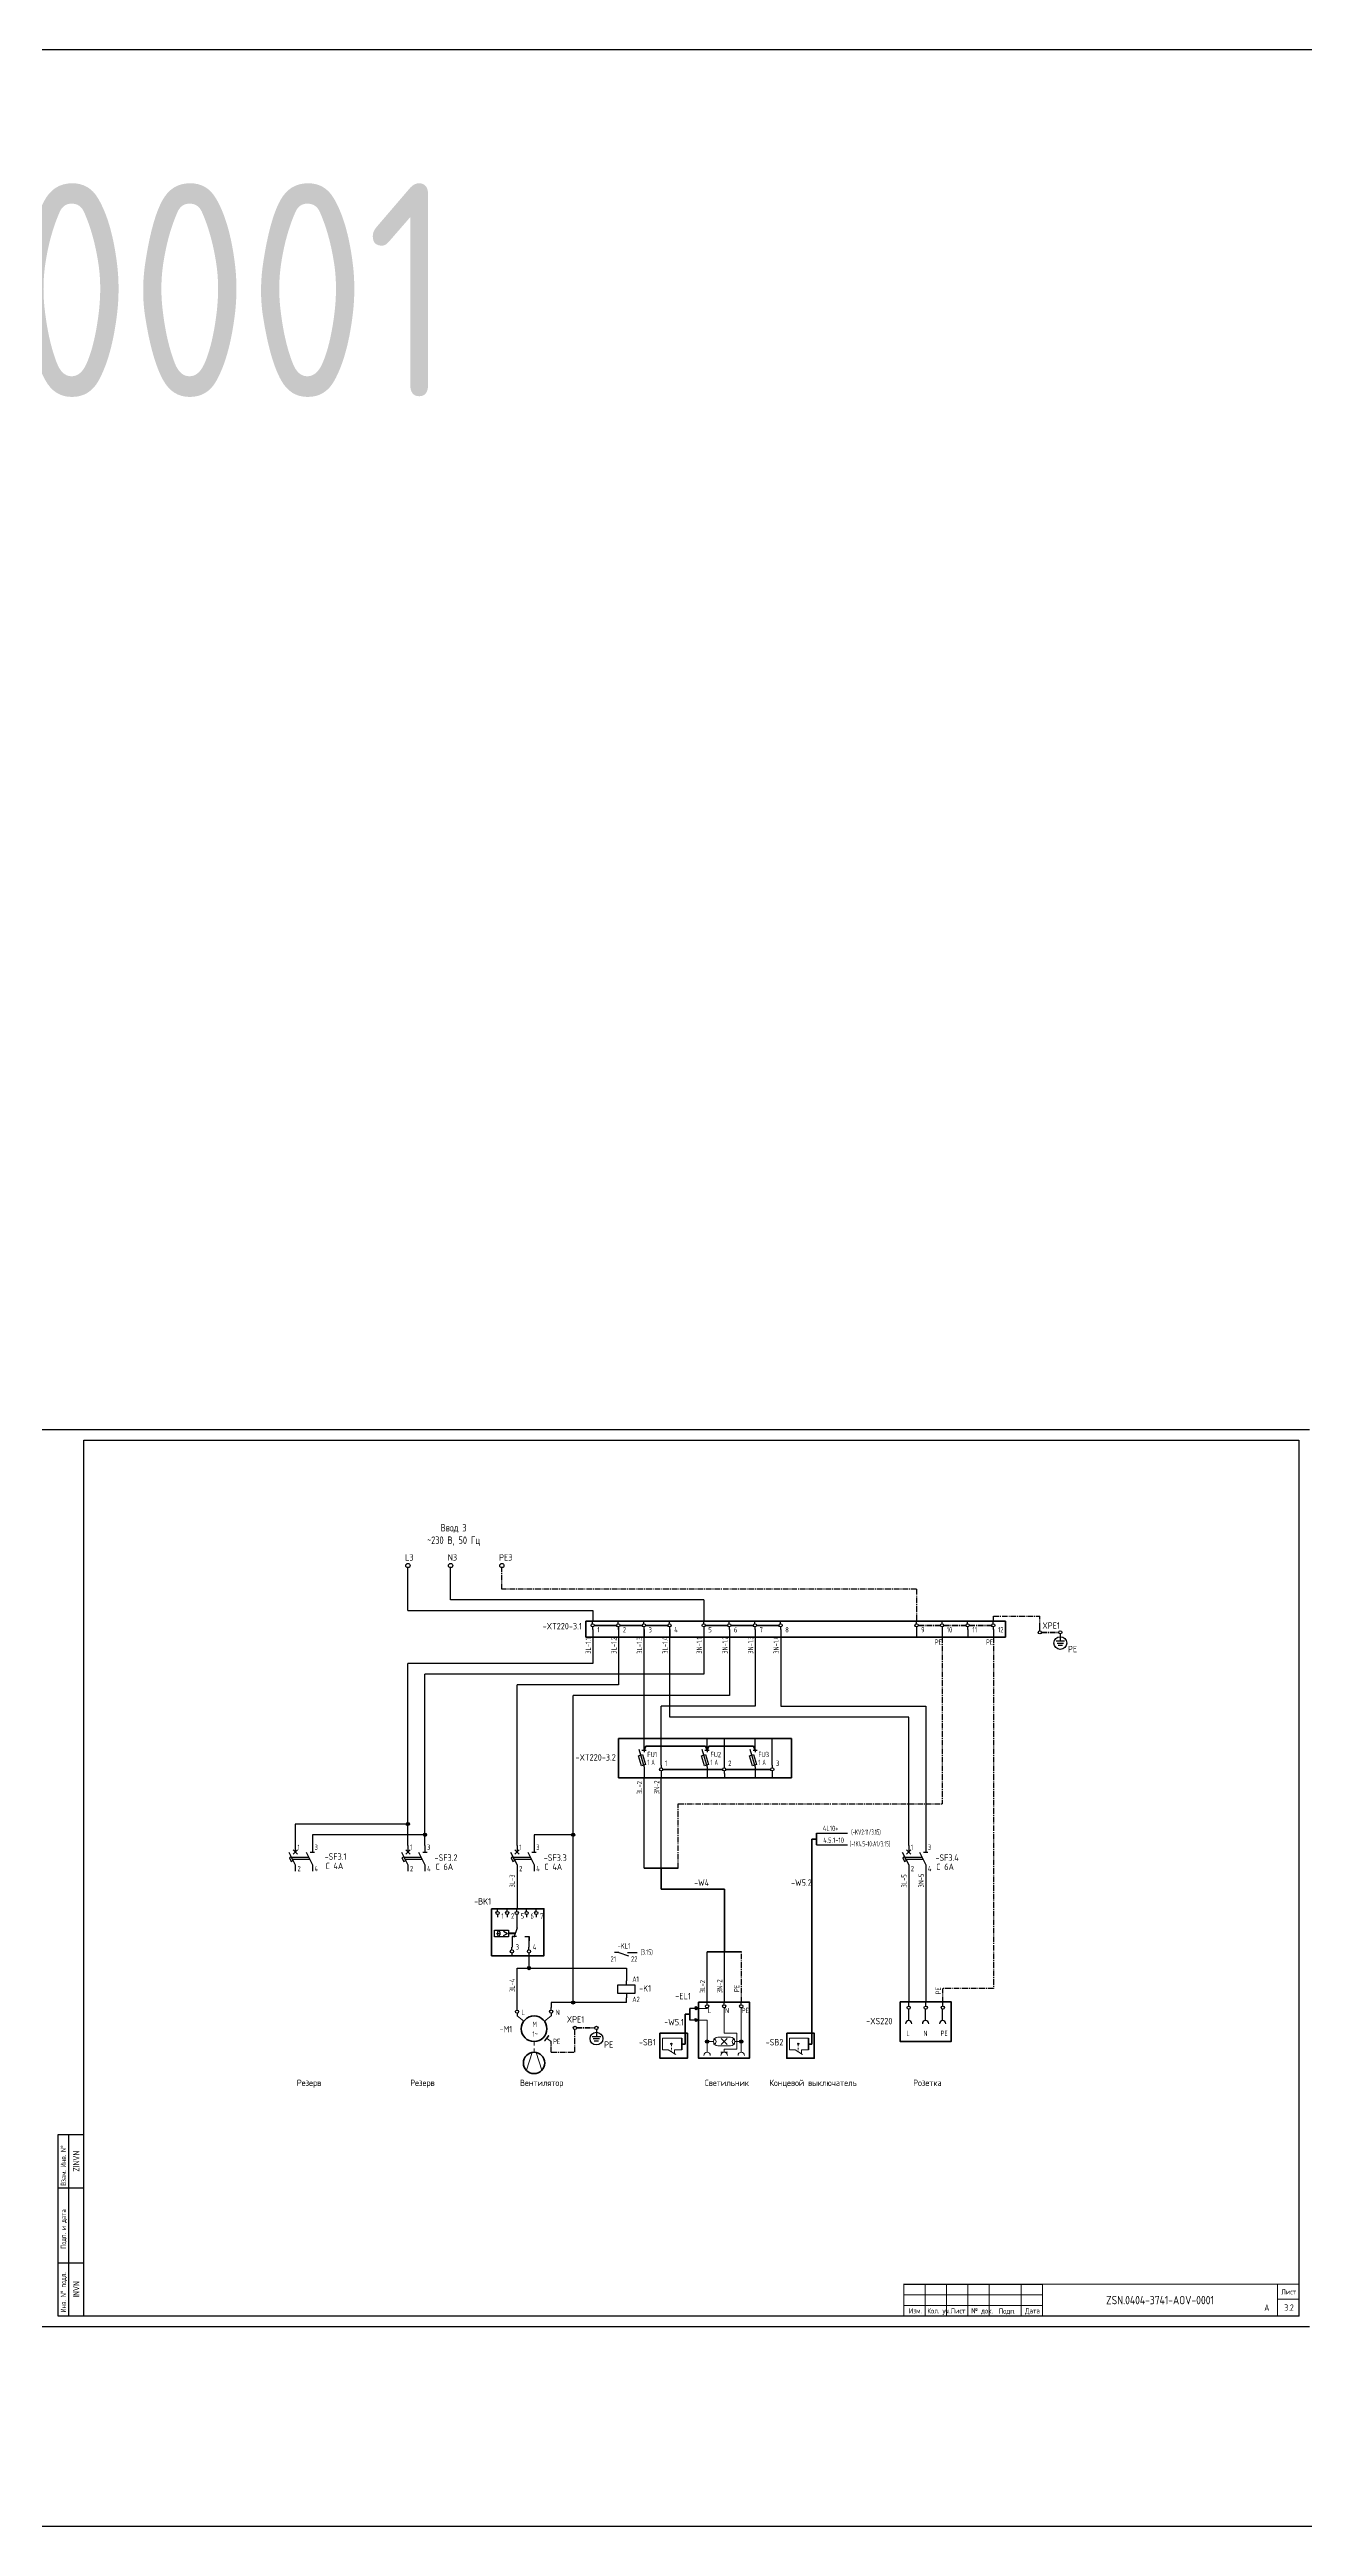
# Model space of a CAD drawing. Header units: millimetres. Extents: x 1235 to 19908, y 833 to 4314.
# Drawn here: x 1884 to 2472, y 1373 to 2532 of the extents above; entities that cross this region are included whole.
import ezdxf
from ezdxf.enums import TextEntityAlignment as Align

# ---------------------------------------------------------------- set-up
doc = ezdxf.new("R2010")
doc.units = ezdxf.units.MM
doc.set_wipeout_variables(frame=1)
doc.linetypes.add('EPL_DASHLONGDOT', pattern=[1, 0.66, -0.12, 0.1, -0.12])
doc.layers.add('EPLAN108', color=5, linetype='Continuous', lineweight=30)
for name, color, linetype in [('КИА_МАРКИРОВКА', 2, 'Continuous'), ('КИА_НАКЛЕЙКИ', 1, 'Continuous'), ('КИА_РАМКИ-ШТАМПЫ', 7, 'Continuous'), ('ФОРМАТ', 7, 'Continuous')]:
    doc.layers.add(name, color=color, linetype=linetype)
doc.styles.add('GOST 2.304 type A', font='')
doc.styles.add('GOST-A 3-1', font='', dxfattribs={"height": 3})
doc.styles.add('GOSTA-2.5-1', font='', dxfattribs={"width": 0.9, "height": 2.5})
doc.styles.add('ROMAND0-100', font='romand.shx')
doc.styles.add('ROMANS0-60', font='romans.shx', dxfattribs={"width": 0.6})
doc.styles.add('ROMANS0-70', font='romans.shx', dxfattribs={"width": 0.7})
doc.styles.get('GOST 2.304 type A').set_extended_font_data('GOST 2.304 type A')
doc.styles.get('GOST-A 3-1').set_extended_font_data('GOST type A')
doc.styles.get('GOSTA-2.5-1').set_extended_font_data('GOST Type AU')

# ---------------------------------------------------------------- blocks, each defined once
blk = doc.blocks.new('frm6')
at = {"layer": 'ФОРМАТ'}
blk.add_line((-185, 15), (-120, 15), dxfattribs=at)
at = {"layer": 'ФОРМАТ', "const_width": 0.5}
blk.add_lwpolyline([(-185, 15), (-185, 0), (0, 0), (0, 15)], close=True, dxfattribs=at)
for points in [[(-175, 15), (-175, 0)], [(-165, 15), (-165, 0)], [(-155, 15), (-155, 0)], [(-145, 15), (-145, 0)], [(-130, 15), (-130, 0)], [(-120, 15), (-120, 0)], [(-10, 15), (-10, 0)], [(-185, 10), (-120, 10)], [(-185, 5), (-120, 5)], [(-10, 8), (0, 8)]]:
    blk.add_lwpolyline(points, dxfattribs=at)
at = {"layer": 'ФОРМАТ', "style": 'GOSTA-2.5-1', "width": 0.95}
for s, p in [('Лист', (-8.2, 9.4)), ('Изм.', (-182.6, 0.5)), ('Кол. уч.', (-174, 0.5)), ('Лист', (-163.1, 0.5)), ('№ док.', (-153.4, 0.5)), ('Подп.', (-140.5, 0.4)), ('Дата', (-128.2, 0.5))]:
    blk.add_text(s, height=2.5, dxfattribs=at).set_placement(p, align=Align.BOTTOM_LEFT)
at = {"layer": 'ФОРМАТ', "flags": 8}
for tag, style, width, p in [('R2', 'ROMANS0-70', 0.7, (-184.4, 10)), ('QTY2', 'ROMANS0-70', 0.65, (-174.3, 10.3)), ('SH2', 'ROMANS0-70', 0.7, (-164.3, 10)), ('ND2', 'ROMANS0-60', 0.6, (-154.3, 10)), ('SIGN2', 'ROMANS0-70', 0.7, (-144.3, 10)), ('DATE2', 'ROMANS0-70', 0.43, (-129.4, 10)), ('R1', 'ROMANS0-70', 0.7, (-184.4, 5)), ('QTY1', 'ROMANS0-70', 0.65, (-174.3, 5.3)), ('SH1', 'ROMANS0-70', 0.7, (-164.3, 5)), ('ND1', 'ROMANS0-60', 0.6, (-154.3, 5)), ('SIGN1', 'ROMANS0-70', 0.7, (-144.3, 5)), ('DATE1', 'ROMANS0-70', 0.43, (-129.4, 5))]:
    blk.add_attdef(tag, text='', height=3, dxfattribs=dict(at, style=style, width=width)).set_placement(p, align=Align.BOTTOM_LEFT)
at = {"layer": 'ФОРМАТ', "style": 'ROMANS0-70', "width": 0.7, "flags": 8}
blk.add_attdef('SH', text='', height=3, dxfattribs=at).set_placement((-5.2, 3.8), align=Align.MIDDLE_CENTER)
blk = doc.blocks.new('A$C089F6265')
at = {"lineweight": 20}
blk.add_hatch(color=256, dxfattribs=at).paths.add_polyline_path([(13.1, 15.3), (14.9, 17.7), (14.7, 17.9), (12.9, 15.4)])
at = {"color": 0}
for p, q in [((0, 29.8), (0, 31)), ((0, 28.3), (0, 27)), ((16, 29.8), (16, 31)), ((16, 28.3), (16, 27))]:
    blk.add_line(p, q, dxfattribs=at)
at = {"lineweight": 20}
for p, q in [((3.2, 24.5), (0, 27)), ((12.8, 24.6), (16, 27)), ((8, 15), (8, 13.2)), ((8, 11.8), (8, 10)), ((16, 15), (13.8, 16.6)), ((16, 13), (16, 15)), ((4.4, 1.6), (7.1, 9.9)), ((11.6, 1.6), (8.9, 9.9))]:
    blk.add_line(p, q, dxfattribs=at)
blk.add_lwpolyline([(12.9, 15.4), (13.1, 15.3), (14.9, 17.7), (14.7, 17.9), (12.9, 15.4)], dxfattribs=at)
at = {"color": 0}
for centre in [(0, 29), (16, 29)]:
    blk.add_circle(centre, 0.75, dxfattribs=at)
at = {"lineweight": 40}
for centre, radius in [((8, 21), 6), ((8, 5), 5)]:
    blk.add_circle(centre, radius, dxfattribs=at)
at = {"style": 'GOSTA-2.5-1', "width": 0.9}
for s, p in [('L', (2.1, 27.4)), ('M', (7.2, 21.8)), ('N', (18.1, 27.4)), ('1~', (7.2, 17.3)), ('PE', (16.9, 13.8))]:
    blk.add_text(s, height=2.5, dxfattribs=at).set_placement(p)
blk = doc.blocks.new('A$C5C167954')
at = {"color": 0}
for p, q in [((0.7, 2.8), (0.7, 4)), ((0.7, 1.3), (0.7, 0))]:
    blk.add_line(p, q, dxfattribs=at)
blk.add_wipeout([(0.7, 2.8), (0.8, 2.7), (0.9, 2.7), (0.9, 2.7), (1, 2.7), (1, 2.7), (1, 2.7), (1.1, 2.7), (1.1, 2.6), (1.2, 2.6), (1.3, 2.5), (1.3, 2.5), (1.4, 2.4), (1.4, 2.4), (1.4, 2.3), (1.5, 2.2), (1.5, 2.2), (1.5, 2.1), (1.5, 2), (1.5, 1.9), (1.5, 1.9), (1.5, 1.8), (1.4, 1.7), (1.4, 1.7), (1.4, 1.6), (1.4, 1.6), (1.3, 1.5), (1.3, 1.5), (1.3, 1.5), (1.3, 1.4), (1.2, 1.4), (1.2, 1.4), (1.1, 1.3), (1.1, 1.3), (1, 1.3), (0.9, 1.3), (0.8, 1.3), (0.8, 1.3), (0.7, 1.3), (0.7, 1.3), (0.6, 1.3), (0.5, 1.3), (0.4, 1.3), (0.4, 1.4), (0.3, 1.4), (0.2, 1.5), (0.2, 1.5), (0.1, 1.6), (0.1, 1.6), (0.1, 1.7), (0, 1.7), (0, 1.8), (0, 1.8), (0, 1.9), (0, 2), (0, 2), (0, 2.1), (0, 2.1), (0, 2.2), (0, 2.3), (0.1, 2.3), (0.1, 2.4), (0.1, 2.4), (0.2, 2.5), (0.2, 2.5), (0.3, 2.6), (0.3, 2.6), (0.4, 2.7), (0.4, 2.7), (0.5, 2.7), (0.5, 2.7), (0.6, 2.7), (0.7, 2.7)], dxfattribs=at)
blk.add_circle((0.7, 2), 0.75, dxfattribs=at)
blk = doc.blocks.new('A$C60DA4E48')
for p, q in [((4, 13), (4, 18)), ((9.7, 4), (9.7, 9))]:
    blk.add_line(p, q)
at = {"color": 0}
for p, q in [((-5.3, 10.2), (-5.6, 10.2)), ((-5.2, 11), (-5.2, 10.7)), ((-5.2, 10.6), (-3.9, 10.3)), ((-5.2, 10.1), (-5.2, 9.8)), ((-2.4, 11.4), (-0.4, 10.4)), ((3.2, 10.6), (0, 10.6)), ((3.1, 10.2), (0, 10.2))]:
    blk.add_line(p, q, dxfattribs=at)
at = {"lineweight": 40}
blk.add_lwpolyline([(-7.9, 22), (16.6, 22), (16.6, 0), (-7.9, 0)], close=True, dxfattribs=at)
at = {"color": 0}
for centre, radius, start, end in [((-4.6, 11), 0.579, 0, 180), ((-5.3, 10.1), 0.0374, 0, 90), ((-5.2, 10.7), 0.0532, 179.691, 253.5864)]:
    blk.add_arc(centre, radius, start, end, dxfattribs=at)
for p in [(3.2, 18), (0.9, 0), (8.9, 0)]:
    blk.add_blockref('A$C5C167954', p)
for p, q in [((-4.1, 11), (-4.1, 9.8)), ((-2.4, 9.4), (-0.4, 10.4))]:
    blk.add_line(p, q, dxfattribs=at)
for p, q in [((3.7, 9), (1.7, 9)), ((1.7, 9), (1.7, 4)), ((7.7, 9), (9.7, 9)), ((9.7, 9), (9.7, 7))]:
    blk.add_line(p, q)
blk.add_lwpolyline([(-6.5, 11.9), (0, 11.9), (0, 8.9), (-6.5, 8.9)], close=True, dxfattribs=at)
blk.add_arc((-4.6, 9.8), 0.579, 180, 0, dxfattribs=at)
at = {"style": 'GOSTA-2.5-1', "width": 0.9}
for s, p in [('5', (5.7, 17.3)), ('3', (3.4, 2.8)), ('4', (11.4, 2.8))]:
    blk.add_text(s, height=2.5, dxfattribs=at).set_placement(p)
for p in [(-1.3, 18), (7.8, 18)]:
    blk.add_blockref('A$C5C167954', p)
blk.add_line((4, 13), (2.5, 8.5))
for s, p in [('2', (1.2, 17.3)), ('6', (10.3, 17.3))]:
    blk.add_text(s, height=2.5, dxfattribs=at).set_placement(p)
for p in [(-5.8, 18), (12.3, 18)]:
    blk.add_blockref('A$C5C167954', p)
for s, p in [('1', (-3.3, 17.3)), ('7', (14.8, 17.3))]:
    blk.add_text(s, height=2.5, dxfattribs=at).set_placement(p)
blk = doc.blocks.new('A$C2EC3666A')
h = blk.add_hatch(color=7)
h.dxf.hatch_style = 1
edge = h.paths.add_edge_path()
edge.add_arc((0, 0), 0.75, 0, 360)
at = {"color": 0}
blk.add_circle((0, 0), 0.75, dxfattribs=at)
blk = doc.blocks.new('A$C77904139')
at = {"color": 0}
for p, q in [((10.3, 23.3), (6.9, 23.3)), ((10.3, 23.3), (9.2, 24)), ((10.3, 23.3), (9.2, 22.7)), ((11, 23.3), (9.8, 24)), ((11, 23.3), (9.8, 22.7)), ((15, 25.1), (15, 26.3)), ((15, 23.6), (15, 23.3)), ((23, 25.1), (23, 26.3)), ((23, 23.6), (23, 23.3)), ((31, 25.1), (31, 26.3)), ((31, 23.6), (31, 23.3)), ((10.3, 17.8), (6.9, 17.8)), ((10.3, 17.8), (9.2, 18.5)), ((10.3, 17.8), (9.2, 17.2)), ((11, 17.8), (9.8, 18.5)), ((11, 17.8), (9.8, 17.2))]:
    blk.add_line(p, q, dxfattribs=at)
at = {"color": 0, "lineweight": 40}
for p, q in [((6.9, 23.3), (6.9, 17.8)), ((6.9, 20.6), (4.7, 20.6)), ((4.7, 20.6), (4.7, 6.6)), ((3.1, 9.4), (3.1, 3.9)), ((3.1, 6.6), (4.7, 6.6))]:
    blk.add_line(p, q, dxfattribs=at)
at = {"lineweight": 20}
for p, q in [((11, 23.3), (15, 23.3)), ((23, 23.3), (23, 11.8)), ((31, 23.3), (31, 2.8)), ((15, 17.8), (11, 17.8)), ((15, 17.8), (15, 2.8)), ((23, 11.8), (29, 11.8)), ((29, 4.3), (29, 11.8)), ((-5.8, 3.9), (-5.8, 9.4)), ((-5.8, 9.4), (3.1, 9.4)), ((-3.2, 3.9), (-5.8, 3.9)), ((-3.2, 3.9), (0.3, 1.8)), ((-1.7, 6.4), (-1.7, 5.6)), ((-1.7, 4.9), (-1.7, 4.1)), ((-1.7, 3.4), (-1.7, 3)), ((-0.2, 1.9), (-0.2, 3.9)), ((3.1, 3.9), (-0.2, 3.9)), ((18, 7.8), (15, 7.8)), ((26, 9.8), (20, 9.8)), ((26, 5.8), (20, 5.8)), ((21.5, 2.8), (24.5, 2.8)), ((24.4, 6.4), (21.6, 9.2)), ((24.4, 9.2), (21.6, 6.4)), ((23, 4.3), (29, 4.3)), ((23, 2.8), (23, 4.3)), ((28, 7.8), (31, 7.8))]:
    blk.add_line(p, q, dxfattribs=at)
at = {"color": 0, "lineweight": 40}
for points in [[(11, 26.3), (34.8, 26.3), (34.8, 0), (11, 0)], [(-7.1, 11.7), (5.8, 11.7), (5.8, 0), (-7.1, 0)]]:
    blk.add_lwpolyline(points, close=True, dxfattribs=at)
at = {"color": 0}
for centre in [(15, 24.3), (23, 24.3), (31, 24.3)]:
    blk.add_circle(centre, 0.75, dxfattribs=at)
at = {"lineweight": 20}
blk.add_circle((-1.7, 6.7), 0.375, dxfattribs=at)
for centre, radius, start, end in [((15, 1.3), 1.5, 0, 180), ((20, 7.8), 2, 90, 270), ((18, 7.8), 1.25, 270, 90), ((23, 1.3), 1.5, 0, 180), ((26, 7.8), 2, 270, 90), ((28, 7.8), 1.25, 90, 270), ((31, 1.3), 1.5, 0, 180)]:
    blk.add_arc(centre, radius, start, end, dxfattribs=at)
at = {"color": 0}
for p in [(15, 7.8), (31, 7.8)]:
    blk.add_blockref('A$C2EC3666A', p, dxfattribs=at)
at = {"style": 'GOSTA-2.5-1', "width": 0.9}
for s, p in [('L', (15.4, 21.1)), ('N', (23.4, 21.1)), ('PE', (31.2, 21.1))]:
    blk.add_text(s, height=2.5, dxfattribs=at).set_placement(p)
blk = doc.blocks.new('A$C2D160E4F')
at = {"color": 0}
for p, q in [((1, 6.3), (5, 6.3)), ((1.5, 5.3), (4.5, 5.3)), ((2, 4.3), (4, 4.3)), ((3, 9.6), (3, 8.3)), ((3, 8.3), (3, 6.3))]:
    blk.add_line(p, q, dxfattribs=at)
blk.add_circle((3, 5.3), 3, dxfattribs=at)
at = {"style": 'GOST-A 3-1'}
blk.add_text('PE', height=3, dxfattribs=at).set_placement((6.6, 1))
blk = doc.blocks.new('A$C685B69D8')
at = {"color": 0}
for p, q in [((2, 6.4), (3.9, 7)), ((3.4, 1.6), (2, 6.4)), ((2.1, 9.5), (4.6, 1)), ((5.3, 2.2), (3.4, 1.6)), ((3.6, 9), (5.6, 9)), ((3.9, 7), (5.3, 2.2)), ((4.6, 9), (4.6, 8)), ((4.6, 1), (4.6, 0)), ((12.6, 2), (12.6, 0.7)), ((12.6, -0.8), (12.6, -2))]:
    blk.add_line(p, q, dxfattribs=at)
blk.add_circle((12.6, 0), 0.75, dxfattribs=at)
blk = doc.blocks.new('A$C11D95457')
at = {"lineweight": 25, "ltscale": 4}
for p, q in [((3, 12), (3, 9)), ((11, 12), (11, 9)), ((0, 9), (3, 3)), ((9.2, 6.5), (1.2, 6.5)), ((9.7, 5.5), (1.7, 5.5)), ((2, 10), (4, 8)), ((4, 10), (2, 8)), ((3, 3), (3, 0)), ((8, 9), (11, 3)), ((11, 3), (11, 0))]:
    blk.add_line(p, q, dxfattribs=at)
at = {"lineweight": 25}
blk.add_line((10, 9), (12, 9), dxfattribs=at)
at = {"lineweight": 25, "ltscale": 4}
blk.add_lwpolyline([(1.1, 4.6), (2, 5), (1.1, 6.8), (0.2, 6.3)], close=True, dxfattribs=at)
blk = doc.blocks.new('A$C552B4371')
at = {"color": 0}
for p, q in [((6.1, 16.6), (6.1, 18.5)), ((6.1, 9.7), (6.1, 15.1)), ((14, 9.7), (14, 15.1)), ((14.1, 16.6), (14.1, 18.5)), ((22, 9.7), (22, 15.1)), ((22.1, 16.6), (22.1, 18.5))]:
    blk.add_line(p, q, dxfattribs=at)
at = {"color": 0, "lineweight": 40}
blk.add_lwpolyline([(2.1, 18.5), (26, 18.5), (26, 0), (2.1, 0)], close=True, dxfattribs=at)
at = {"color": 0}
for centre in [(6.1, 15.8), (14.1, 15.8), (22.1, 15.8)]:
    blk.add_circle(centre, 0.75, dxfattribs=at)
for centre in [(6.1, 8.2), (14, 8.2), (22, 8.2)]:
    blk.add_arc(centre, 1.5, 0, 180, dxfattribs=at)
at = {"style": 'GOSTA-2.5-1', "width": 0.9}
for s, p in [('L', (5, 2.5)), ('N', (13, 2.5)), ('PE', (21, 2.5))]:
    blk.add_text(s, height=2.5, dxfattribs=at).set_placement(p)
blk = doc.blocks.new('A$C5C8D51D3')
at = {"lineweight": 25}
for p, q in [((4, 6), (4, 8)), ((4, 2), (4, 0))]:
    blk.add_line(p, q, dxfattribs=at)
blk.add_lwpolyline([(0, 6), (8, 6), (8, 2), (0, 2)], close=True, dxfattribs=at)

msp = doc.modelspace()

# ---------------------------------------------------------------- linework, layer by layer
for p, q in [((1880, 1886.4), (2474, 1886.4)), ((1900, 1881.4), (2469, 1881.4)), ((1900, 1471.4), (1900, 1881.4)), ((2469, 1881.4), (2469, 1471.4)), ((1888, 1471.4), (1888, 1556.4)), ((1888, 1556.4), (1900, 1556.4)), ((1893, 1471.4), (1893, 1556.4)), ((1888, 1531.4), (1900, 1531.4)), ((1888, 1496.4), (1900, 1496.4)), ((1893, 1496.4), (1900, 1496.4)), ((2474, 1466.4), (1880, 1466.4)), ((1900, 1471.4), (1888, 1471.4)), ((2469, 1471.4), (1900, 1471.4))]:
    msp.add_line(p, q)
at = {"color": 30, "lineweight": 25, "ltscale": 4}
for p, q in [((2051.8, 1801.7), (2051.8, 1821.7)), ((2138.4, 1801.7), (2138.4, 1796.7)), ((2162.4, 1761.8), (2162.4, 1794.1)), ((2051.8, 1691.6), (2051.8, 1776.8)), ((2138.4, 1776.8), (2051.8, 1776.8)), ((2102.9, 1691.6), (2102.9, 1766.8)), ((2150.4, 1766.8), (2102.9, 1766.8)), ((2162.4, 1741.8), (2162.4, 1761.8)), ((2286.3, 1751.8), (2174.4, 1751.8)), ((2286.3, 1691.6), (2286.3, 1751.8)), ((2162.4, 1681.1), (2162.4, 1723.3)), ((2051.8, 1701.7), (1999.1, 1701.7)), ((2102.9, 1679.6), (2102.9, 1662.1)), ((2286.3, 1679.6), (2286.3, 1618.4)), ((2192, 1618.4), (2192, 1641.9))]:
    msp.add_line(p, q, dxfattribs=at)
at = {"color": 5, "lineweight": 25, "ltscale": 8}
for p, q in [((2071.8, 1806.7), (2071.8, 1821.7)), ((2190.4, 1806.7), (2071.8, 1806.7)), ((2190.4, 1806.7), (2190.4, 1796.7)), ((2202.4, 1789.1), (2202.4, 1761.8)), ((2214.4, 1789.1), (2214.4, 1756.8)), ((2059.8, 1691.6), (2059.8, 1771.8)), ((2190.4, 1771.8), (2059.8, 1771.8)), ((2129.2, 1618.2), (2129.2, 1761.8)), ((2202.4, 1761.8), (2129.2, 1761.8)), ((2170.4, 1741.8), (2170.4, 1756.8)), ((2214.4, 1756.8), (2170.4, 1756.8)), ((2226.4, 1756.8), (2294.3, 1756.8)), ((2294.3, 1756.8), (2294.3, 1691.6)), ((2170.4, 1681.1), (2170.4, 1723.3)), ((2294.3, 1679.6), (2294.3, 1618.4)), ((2200, 1618.4), (2200, 1641.9)), ((2154.1, 1618.2), (2118.9, 1618.2)), ((2154.1, 1618.2), (2154.1, 1620.4))]:
    msp.add_line(p, q, dxfattribs=at)
at = {"color": 3, "linetype": 'EPL_DASHLONGDOT', "lineweight": 25, "ltscale": 4}
for p, q in [((2095.8, 1811.7), (2095.8, 1821.7)), ((2290, 1811.7), (2095.8, 1811.7)), ((2347.7, 1793.4), (2347.7, 1799)), ((2178.4, 1681.1), (2178.4, 1711.2)), ((2178.4, 1711.2), (2302, 1711.2)), ((2208, 1618.4), (2208, 1641.9)), ((2302.3, 1618.4), (2302.3, 1624.7)), ((2326, 1624.7), (2302.3, 1624.7)), ((2118.9, 1594.9), (2118.9, 1599.9)), ((2130, 1594.9), (2130, 1605.5)), ((2118.9, 1594.9), (2130, 1594.9))]:
    msp.add_line(p, q, dxfattribs=at)
at = {"color": 30, "lineweight": 40, "ltscale": 4}
for p, q in [((2139.1, 1794.7), (2149.6, 1794.7)), ((2151.1, 1794.7), (2161.6, 1794.7)), ((2163.1, 1794.7), (2173.6, 1794.7)), ((2162.4, 1736.3), (2163.2, 1738.1)), ((2163.2, 1738.1), (2191.2, 1738.1)), ((2192, 1736.3), (2191.2, 1738.1)), ((2192, 1736.3), (2192.7, 1738.1)), ((2192.7, 1738.1), (2213.6, 1738.1)), ((2214.4, 1736.3), (2213.6, 1738.1))]:
    msp.add_line(p, q, dxfattribs=at)
at = {"color": 5, "lineweight": 40, "ltscale": 8}
for p, q in [((2191.1, 1794.7), (2201.6, 1794.7)), ((2203.1, 1794.7), (2213.6, 1794.7)), ((2215.1, 1794.7), (2225.6, 1794.7))]:
    msp.add_line(p, q, dxfattribs=at)
at = {"color": 3, "linetype": 'EPL_DASHLONGDOT', "lineweight": 40, "ltscale": 4}
for p, q in [((2290.7, 1794.7), (2301.2, 1794.7)), ((2348.4, 1791.4), (2356.6, 1791.4)), ((2130.7, 1606.3), (2139.4, 1606.3))]:
    msp.add_line(p, q, dxfattribs=at)
at = {"color": 0, "lineweight": 40}
for p, q in [((2331.6, 1796.7), (2331.6, 1789.1)), ((2150.4, 1741.8), (2231.4, 1741.8)), ((2150.4, 1723.3), (2150.4, 1741.8)), ((2231.4, 1741.8), (2231.4, 1723.3)), ((2231.4, 1723.3), (2150.4, 1723.3)), ((2243.2, 1694.7), (2241, 1694.7)), ((2241, 1694.7), (2241, 1598.7)), ((2243.2, 1697.5), (2243.2, 1692)), ((2200, 1671.2), (2200, 1641.9)), ((2239.4, 1601.5), (2239.4, 1596)), ((2239.4, 1598.7), (2241, 1598.7))]:
    msp.add_line(p, q, dxfattribs=at)
at = {"color": 0}
for p, q in [((2347.7, 1792.1), (2347.7, 1793.4)), ((2162.4, 1736.3), (2162.4, 1741.8)), ((2170.4, 1729.3), (2170.4, 1741.8)), ((2192, 1736.3), (2192, 1741.8)), ((2200, 1729.3), (2200, 1741.8)), ((2214.4, 1736.3), (2214.4, 1741.8)), ((2222.4, 1729.3), (2222.4, 1741.8)), ((2162.4, 1727.3), (2162.4, 1723.3)), ((2192, 1727.3), (2192, 1723.3)), ((2214.4, 1727.3), (2214.4, 1723.3)), ((2170.4, 1725.3), (2170.4, 1723.3)), ((2200, 1725.3), (2200, 1723.3)), ((2222.4, 1725.3), (2222.4, 1723.3)), ((2243.2, 1692), (2257.7, 1692))]:
    msp.add_line(p, q, dxfattribs=at)
at = {"color": 5, "linetype": 'Continuous', "lineweight": 40, "ltscale": 8}
for p, q in [((2171.1, 1727.3), (2199.2, 1727.3)), ((2200.7, 1727.3), (2221.6, 1727.3))]:
    msp.add_line(p, q, dxfattribs=at)
at = {"color": 30}
msp.add_line((1999.1, 1701.7), (1999.1, 1691.6), dxfattribs=at)
at = {"color": 5, "lineweight": 25, "ltscale": 4}
for p, q in [((2059.8, 1696.7), (2007.1, 1696.7)), ((2129.2, 1696.7), (2110.9, 1696.7))]:
    msp.add_line(p, q, dxfattribs=at)
at = {"color": 5}
for p, q in [((2007.1, 1696.7), (2007.1, 1691.6)), ((2110.9, 1696.7), (2110.9, 1691.6)), ((2118.9, 1618.2), (2118.9, 1615.9))]:
    msp.add_line(p, q, dxfattribs=at)
at = {"color": 1}
msp.add_line((2243.2, 1697.5), (2257.7, 1697.5), dxfattribs=at)
at = {"lineweight": 40}
for p, q in [((2162.4, 1681.1), (2178.4, 1681.1)), ((2170.4, 1681.1), (2170.4, 1671.2)), ((2170.4, 1671.2), (2200, 1671.2)), ((2192, 1641.9), (2208, 1641.9))]:
    msp.add_line(p, q, dxfattribs=at)
at = {"lineweight": 25}
for p, q in [((2150.6, 1641.6), (2148.6, 1641.6)), ((2150.6, 1641.6), (2155.1, 1640.1)), ((2154.6, 1641.6), (2156.6, 1641.6)), ((2156.6, 1641.6), (2159.1, 1641.6))]:
    msp.add_line(p, q, dxfattribs=at)
at = {"color": 30, "linetype": 'Continuous', "lineweight": 25, "ltscale": 4}
for p, q in [((2102.9, 1615.9), (2102.9, 1634.3)), ((2102.9, 1634.3), (2154.1, 1634.3)), ((2154.1, 1634.3), (2154.1, 1628.4))]:
    msp.add_line(p, q, dxfattribs=at)
at = {"lineweight": 20}
for p, q in [((2230.5, 1596), (2230.5, 1601.5)), ((2230.5, 1601.5), (2239.4, 1601.5)), ((2233.1, 1596), (2230.5, 1596)), ((2233.1, 1596), (2236.6, 1593.9)), ((2234.6, 1598.5), (2234.6, 1597.7)), ((2234.6, 1597), (2234.6, 1596.2)), ((2234.6, 1595.5), (2234.6, 1595.1)), ((2236.1, 1594), (2236.1, 1596)), ((2239.4, 1596), (2236.1, 1596))]:
    msp.add_line(p, q, dxfattribs=at)
at = {"color": 0, "lineweight": 40}
msp.add_lwpolyline([(2229.2, 1603.8), (2242.1, 1603.8), (2242.1, 1592.1), (2229.2, 1592.1)], close=True, dxfattribs=at)
at = {"color": 7, "linetype": 'Continuous', "lineweight": 25, "ltscale": 4}
for centre in [(2051.8, 1822.7), (2071.8, 1822.7), (2095.8, 1822.7)]:
    msp.add_circle(centre, 1, dxfattribs=at)
at = {"color": 0}
for centre in [(2347.7, 1791.4), (2357.3, 1791.4), (2130, 1606.3), (2140.1, 1606.3)]:
    msp.add_circle(centre, 0.75, dxfattribs=at)
at = {"lineweight": 20}
msp.add_circle((2234.6, 1598.8), 0.375, dxfattribs=at)
at = {"layer": 'EPLAN108', "color": 2}
msp.add_lwpolyline([(1235.4, 2532.2), (19799.5, 2532.2), (19799.5, 1373), (1235.4, 1373)], close=True, dxfattribs=at)

# ---------------------------------------------------------------- block references
at = {"color": 0}
for name, p in [('A$C2D160E4F', (2354.3, 1781.1)), ('A$C685B69D8', (2157.8, 1727.3)), ('A$C685B69D8', (2187.3, 1727.3)), ('A$C685B69D8', (2209.8, 1727.3)), ('A$C2EC3666A', (2051.8, 1701.7)), ('A$C2EC3666A', (2059.8, 1696.7)), ('A$C2EC3666A', (2129.2, 1696.7)), ('A$C11D95457', (1996.1, 1679.6)), ('A$C11D95457', (2048.8, 1679.6)), ('A$C11D95457', (2099.9, 1679.6)), ('A$C11D95457', (2283.3, 1679.6)), ('A$C5C8D51D3', (2150.1, 1620.4)), ('A$C089F6265', (2102.9, 1584.9)), ('A$C2EC3666A', (2129.2, 1618.2)), ('A$C77904139', (2176.9, 1592.1)), ('A$C552B4371', (2280.2, 1600)), ('A$C2D160E4F', (2137.1, 1596))]:
    msp.add_blockref(name, p, dxfattribs=at)
at = {"layer": 'КИА_РАМКИ-ШТАМПЫ'}
ref = msp.add_blockref('frm6', (2469, 1471.4), dxfattribs=at)
ref.add_attrib('TITLE', 'ZSN.0404-3741-AOV-0001', dxfattribs={"layer": '0', "height": 3.9, "style": 'ROMAND0-100', "width": 0.8, "flags": 8}).set_placement((2404, 1478.9), align=Align.MIDDLE_CENTER)
ref.add_attrib('SH', '3.2', dxfattribs={"layer": '0', "height": 3, "style": 'ROMANS0-70', "width": 0.7, "flags": 8}).set_placement((2464.4, 1475.4), align=Align.MIDDLE_CENTER)
ref.add_attrib('REV', 'А', dxfattribs={"layer": '0', "height": 3, "style": 'ROMANS0-70', "width": 0.7, "flags": 8}).set_placement((2454, 1475.4), align=Align.MIDDLE_CENTER)

# ---------------------------------------------------------------- texts
at = {"style": 'GOST-A 3-1'}
for s, height, p in [('3741-HPL-0001', 100, (1349.1, 2369.6)), ('L3', 3, (2050.5, 1825)), ('N3', 3, (2070.5, 1825)), ('PE3', 3, (2094.5, 1825)), ('XPE1', 3, (2126.2, 1608.8)), ('Резерв', 3, (1999.8, 1579.1)), ('Резерв', 3, (2052.9, 1579.1)), ('Вентилятор', 3, (2104.3, 1579.1)), ('Светильник', 3, (2190.8, 1579.1)), ('Концевой выключатель', 3, (2221.1, 1579.1)), ('Розетка', 3, (2288.4, 1579.1))]:
    msp.add_text(s, height=height, dxfattribs=at).set_placement(p)
at = {"style": 'GOSTA-2.5-1'}
for s, width, p in [('1 A', 0.7, (2163.9, 1729.3)), ('FU1', 0.9, (2163.9, 1733)), ('1', 0.9, (2172.2, 1728.9)), ('1 A', 0.7, (2193.5, 1729.3)), ('FU2', 0.9, (2193.5, 1733)), ('2', 0.9, (2201.8, 1728.9)), ('1 A', 0.7, (2215.9, 1729.3)), ('FU3', 0.9, (2215.9, 1733)), ('3', 0.9, (2224.2, 1728.9)), ('4L10+', 0.9, (2246.1, 1698.4)), ('4.5.1-10', 0.9, (2246.3, 1692.9)), ('(-1K4.5-10:A1/3.15)', 0.7, (2258.8, 1691.2)), ('(-KV2:11/3.15)', 0.7, (2259.4, 1696.7)), ('1', 0.9, (2000.1, 1689.6)), ('2', 0.9, (2000.1, 1679.6)), ('3', 0.9, (2008.1, 1689.6)), ('4', 0.9, (2008.1, 1679.6)), ('1', 0.9, (2052.8, 1689.6)), ('2', 0.9, (2052.8, 1679.6)), ('3', 0.9, (2060.8, 1689.6)), ('4', 0.9, (2060.8, 1679.6)), ('1', 0.9, (2103.9, 1689.6)), ('2', 0.9, (2103.9, 1679.6)), ('3', 0.9, (2111.9, 1689.6)), ('4', 0.9, (2111.9, 1679.6)), ('1', 0.9, (2287.3, 1689.6)), ('2', 0.9, (2287.3, 1679.6)), ('3', 0.9, (2295.3, 1689.6)), ('4', 0.9, (2295.3, 1679.6)), ('21', 0.9, (2146.7, 1637.3)), ('-KL1', 0.9, (2150, 1643.4)), ('22', 0.9, (2156.3, 1637.3)), ('(3.15)', 0.8, (2160.7, 1640.5)), ('A1', 0.9, (2156.9, 1627.9)), ('A2', 0.9, (2156.9, 1618.4))]:
    msp.add_text(s, height=2.5, dxfattribs=dict(at, width=width)).set_placement(p)
at = {"color": 7, "style": 'GOST-A 3-1'}
for s, p in [('C 4A', (2013.2, 1680.6)), ('C 6A', (2064.7, 1680.2)), ('C 4A', (2115.7, 1680.2)), ('C 6A', (2299.2, 1680.2))]:
    msp.add_text(s, height=3, dxfattribs=at).set_placement(p)
at = {"color": 2, "style": 'GOST-A 3-1'}
msp.add_text('-K1', height=3, dxfattribs=at).set_placement((2160.1, 1623.3))
at = {"style": 'GOSTA-2.5-1', "width": 0.9}
msp.add_text('PE', height=2.5, rotation=90, dxfattribs=at).set_placement((2301.4, 1622))
at = {"style": 'ROMANS0-70', "width": 0.7}
for s, p in [('Взам. Инв. N%%d', (1892.5, 1532.4)), ('Подп. и дата', (1892.5, 1502.9)), ('Инв. N%%d подл.', (1892.5, 1473.1))]:
    msp.add_text(s, height=2.5, rotation=90, dxfattribs=at).set_placement(p, align=Align.BOTTOM_LEFT)
at = {"style": 'ROMANS0-70', "width": 0.7, "flags": 12}
for tag, p in [('ZINVN', (1896.5, 1543.9)), ('INVN', (1896.5, 1483.9))]:
    msp.add_attdef(tag, text='', height=3, rotation=90, dxfattribs=at).set_placement(p, align=Align.MIDDLE_CENTER)
at = {"layer": 'EPLAN108', "color": 7, "insert": (2073.2, 1837), "char_height": 3.5, "attachment_point": 5, "style": 'GOST 2.304 type A'}
msp.add_mtext('Ввод 3 \\P~230 B, 50 Гц', dxfattribs=at)
at = {"layer": 'КИА_МАРКИРОВКА', "style": 'GOSTA-2.5-1', "width": 0.9}
for s, p in [('3L-2', (2161.5, 1715.7)), ('3N-2', (2169.5, 1715.7)), ('3L-3', (2101.9, 1672)), ('3L-5', (2285.4, 1672)), ('3N-5', (2293.4, 1672)), ('3L-4', (2101.9, 1623.1)), ('3L-2', (2191, 1622.6)), ('3N-2', (2199, 1622.6)), ('PE', (2207, 1623.1))]:
    msp.add_text(s, height=2.5, rotation=90, dxfattribs=at).set_placement(p)
at = {"layer": 'КИА_МАРКИРОВКА', "style": 'GOST-A 3-1'}
for s, p in [('-W4', (2185.8, 1672.8)), ('-W5.2', (2231.2, 1672.8))]:
    msp.add_text(s, height=3, dxfattribs=at).set_placement(p)
at = {"layer": 'КИА_НАКЛЕЙКИ', "style": 'GOST-A 3-1'}
for s, p in [('-XT220-3.1', (2114.9, 1792.8)), ('XPE1', (2348.9, 1793.1)), ('-XT220-3.2', (2130.3, 1731.4)), ('-SF3.1', (2012.8, 1685)), ('-SF3.2', (2064.3, 1684.5)), ('-SF3.3', (2115.4, 1684.5)), ('-SF3.4', (2298.8, 1684.5)), ('-EL1', (2177, 1619.7)), ('-M1', (2094.7, 1604.2)), ('-SB1', (2160, 1598.1)), ('-W5.1', (2171.8, 1607.5)), ('-SB2', (2219.3, 1598.1)), ('-XS220', (2266.4, 1608))]:
    msp.add_text(s, height=3, dxfattribs=at).set_placement(p)

# ---------------------------------------------------------------- next in the draw order: block references
at = {"color": 0}
for name, p in [('A$C5C167954', (2137.6, 1792.7)), ('A$C5C167954', (2149.6, 1792.7)), ('A$C5C167954', (2161.6, 1792.7)), ('A$C5C167954', (2173.6, 1792.7)), ('A$C5C167954', (2189.6, 1792.7)), ('A$C5C167954', (2201.6, 1792.7)), ('A$C5C167954', (2213.6, 1792.7)), ('A$C5C167954', (2225.6, 1792.7)), ('A$C5C167954', (2289.3, 1792.7)), ('A$C5C167954', (2301.2, 1792.7)), ('A$C60DA4E48', (2098.9, 1640.1))]:
    msp.add_blockref(name, p, dxfattribs=at)

# ---------------------------------------------------------------- next in the draw order: linework, layer by layer
at = {"color": 3, "linetype": 'EPL_DASHLONGDOT', "lineweight": 25, "ltscale": 4}
for p, q in [((2290, 1811.7), (2290, 1796.7)), ((2302, 1789.1), (2302, 1711.2))]:
    msp.add_line(p, q, dxfattribs=at)
at = {"color": 30, "lineweight": 25, "ltscale": 4}
for p, q in [((2051.8, 1801.7), (2138.4, 1801.7)), ((2138.4, 1789.1), (2138.4, 1776.8)), ((2150.4, 1794.1), (2150.4, 1766.8)), ((2174.4, 1751.8), (2174.4, 1794.1))]:
    msp.add_line(p, q, dxfattribs=at)
at = {"color": 0, "lineweight": 40}
for p, q in [((2135.1, 1796.7), (2331.6, 1796.7)), ((2135.1, 1789.1), (2135.1, 1796.7)), ((2331.6, 1789.1), (2135.1, 1789.1))]:
    msp.add_line(p, q, dxfattribs=at)
at = {"color": 0}
for p, q in [((2138.4, 1792.7), (2138.4, 1789.1)), ((2150.4, 1792.7), (2150.4, 1789.1)), ((2162.4, 1792.7), (2162.4, 1789.1)), ((2174.4, 1792.7), (2174.4, 1789.1)), ((2190.4, 1792.7), (2190.4, 1789.1)), ((2202.4, 1792.7), (2202.4, 1789.1)), ((2214.4, 1792.7), (2214.4, 1789.1)), ((2226.4, 1792.7), (2226.4, 1789.1)), ((2290, 1792.7), (2290, 1789.1)), ((2302, 1792.7), (2302, 1789.1))]:
    msp.add_line(p, q, dxfattribs=at)
at = {"color": 5, "lineweight": 25, "ltscale": 8}
for p, q in [((2190.4, 1789.1), (2190.4, 1771.8)), ((2226.4, 1789.1), (2226.4, 1756.8))]:
    msp.add_line(p, q, dxfattribs=at)
at = {"color": 3, "linetype": 'EPL_DASHLONGDOT', "lineweight": 40, "ltscale": 4}
msp.add_line((2302.7, 1794.7), (2313.2, 1794.7), dxfattribs=at)
at = {"color": 30, "linetype": 'Continuous', "lineweight": 25, "ltscale": 4}
msp.add_line((2108.5, 1640.1), (2108.5, 1634.3), dxfattribs=at)

# ---------------------------------------------------------------- next in the draw order: block references
at = {"color": 0}
msp.add_blockref('A$C2EC3666A', (2108.5, 1634.3), dxfattribs=at)

# ---------------------------------------------------------------- next in the draw order: texts
at = {"style": 'GOSTA-2.5-1', "width": 0.9}
for s, p in [('1', (2140.5, 1791.4)), ('2', (2152.5, 1791.4)), ('3', (2164.5, 1791.4)), ('4', (2176.5, 1791.4)), ('5', (2192.5, 1791.4)), ('6', (2204.5, 1791.4)), ('7', (2216.5, 1791.4)), ('8', (2228.5, 1791.4)), ('9', (2292.1, 1791.4)), ('10', (2304.1, 1791.4))]:
    msp.add_text(s, height=2.5, dxfattribs=at).set_placement(p)
at = {"layer": 'КИА_МАРКИРОВКА', "style": 'GOSTA-2.5-1', "width": 0.9}
for s, p in [('3L-1.1', (2137.5, 1781.4)), ('3L-1.2', (2149.5, 1781.4)), ('3L-1.3', (2161.5, 1781.4)), ('3L-1.4', (2173.5, 1781.4)), ('3N-1.1', (2189.5, 1781.4)), ('3N-1.2', (2201.5, 1781.4)), ('3N-1.3', (2213.5, 1781.4)), ('3N-1.4', (2225.5, 1781.4))]:
    msp.add_text(s, height=2.5, rotation=90, dxfattribs=at).set_placement(p)
msp.add_text('PE', height=2.5, dxfattribs=at).set_placement((2298.5, 1785.6))
at = {"layer": 'КИА_НАКЛЕЙКИ', "style": 'GOST-A 3-1'}
msp.add_text('-BK1', height=3, dxfattribs=at).set_placement((2082.8, 1664))

# ---------------------------------------------------------------- next in the draw order: block references
at = {"color": 0}
msp.add_blockref('A$C5C167954', (2313.2, 1792.7), dxfattribs=at)

# ---------------------------------------------------------------- next in the draw order: linework, layer by layer
msp.add_line((2314, 1792.7), (2314, 1789.1), dxfattribs=at)
at = {"color": 3, "linetype": 'EPL_DASHLONGDOT', "lineweight": 40, "ltscale": 4}
msp.add_line((2314.7, 1794.7), (2325.2, 1794.7), dxfattribs=at)

# ---------------------------------------------------------------- next in the draw order: texts
at = {"style": 'GOSTA-2.5-1', "width": 0.9}
msp.add_text('11', height=2.5, dxfattribs=at).set_placement((2316.1, 1791.4))

# ---------------------------------------------------------------- next in the draw order: block references
at = {"color": 0}
msp.add_blockref('A$C5C167954', (2325.2, 1792.7), dxfattribs=at)

# ---------------------------------------------------------------- next in the draw order: linework, layer by layer
at = {"color": 3, "linetype": 'EPL_DASHLONGDOT', "lineweight": 25, "ltscale": 4}
for p, q in [((2326, 1796.7), (2326, 1799)), ((2326, 1799), (2347.7, 1799)), ((2326, 1789.1), (2326, 1624.7))]:
    msp.add_line(p, q, dxfattribs=at)
at = {"color": 0}
msp.add_line((2326, 1792.7), (2326, 1789.1), dxfattribs=at)

# ---------------------------------------------------------------- next in the draw order: texts
at = {"style": 'GOSTA-2.5-1', "width": 0.9}
msp.add_text('12', height=2.5, dxfattribs=at).set_placement((2328.1, 1791.4))
at = {"layer": 'КИА_МАРКИРОВКА', "style": 'GOSTA-2.5-1', "width": 0.9}
msp.add_text('PE', height=2.5, dxfattribs=at).set_placement((2322.5, 1785.6))

doc.saveas('drawing.dxf')
